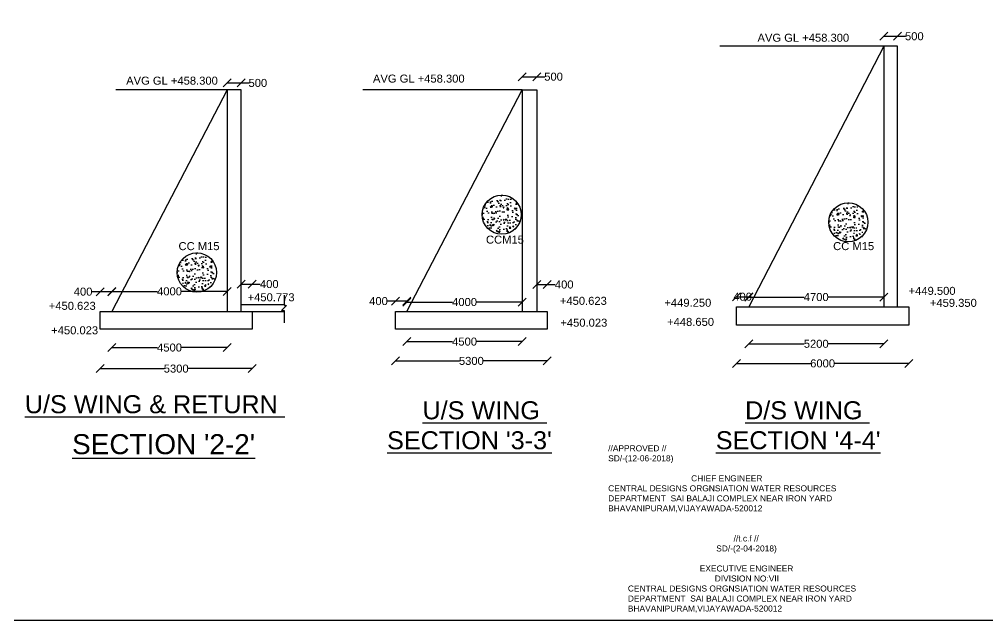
# Model space of a CAD drawing. Header units: millimetres. Extents: x 2282376 to 2969444, y 18293550 to 18626589.
# Drawn here: x 2421875 to 2663870, y 18334936 to 18485127 of the extents above; entities that cross this region are included whole.
import ezdxf

# ---------------------------------------------------------------- set-up
doc = ezdxf.new("R2010")
doc.units = ezdxf.units.MM
doc.header["$MEASUREMENT"] = 0
doc.layers.add('DRAWING', color=2, linetype='Continuous')
doc.layers.add('TEXT', color=7, linetype='Continuous')
doc.styles.get("Standard").update_dxf_attribs({"font": 'arial.ttf', "height": 2000})
doc.dimstyles.get("Standard").update_dxf_attribs({"dimtxt": 2000, "dimasz": 2000, "dimexe": 0.18, "dimexo": 0.0625, "dimgap": 0.09, "dimtad": 0, "dimdec": 0, "dimzin": 0, "dimdsep": 46, "dimtxsty": 'Standard', "dimblk": 'OBLIQUE', "dimcen": 0.09, "dimse1": 1, "dimse2": 1, "dimadec": 0, "dimazin": 0, "dimtfac": 1, "dimtdec": 0, "dimtofl": 0, "dimtmove": 0, "dimatfit": 3, "dimfxl": 1, "dimtolj": 1, "dimtzin": 0, "dimarcsym": 0})

# ---------------------------------------------------------------- blocks, each defined once
blk = doc.blocks.new('_Oblique')
at = {"color": 0, "linetype": 'ByBlock', "lineweight": -2}
blk.add_line((-0.5, -0.5), (0.5, 0.5), dxfattribs=at)
blk = doc.blocks.new('*D77')
at = {"layer": 'Defpoints', "color": 0, "transparency": 16777216}
for p in [(2641339, 18480898), (2637895, 18478434), (2641339, 18478434)]:
    blk.add_point(p, dxfattribs=at)
at = {"layer": 'DRAWING', "color": 0, "lineweight": -2, "transparency": 16777216}
for p, q in [((2637895, 18480898), (2641339, 18480898)), ((2641339, 18480898), (2643339, 18480898))]:
    blk.add_line(p, q, dxfattribs=at)
at = {"layer": 'DRAWING', "color": 0, "lineweight": -2, "transparency": 16777216, "xscale": 2000, "yscale": 2000, "zscale": 2000, "rotation": 180}
blk.add_blockref('_Oblique', (2637895, 18480898), dxfattribs=at)
at = {"layer": 'DRAWING', "color": 0, "lineweight": -2, "transparency": 16777216, "xscale": 2000, "yscale": 2000, "zscale": 2000}
blk.add_blockref('_Oblique', (2641339, 18480898), dxfattribs=at)
at = {"layer": 'DRAWING', "color": 0, "transparency": 16777216, "insert": (2645545, 18480898), "char_height": 2000, "attachment_point": 5}
blk.add_mtext('\\A1;500', dxfattribs=at)
blk = doc.blocks.new('*D78')
at = {"layer": 'Defpoints', "color": 0, "transparency": 16777216}
for p in [(2604167, 18415836), (2601100, 18413304), (2604167, 18413304)]:
    blk.add_point(p, dxfattribs=at)
at = {"layer": 'DRAWING', "color": 0, "lineweight": -2, "transparency": 16777216}
blk.add_line((2601100, 18415836), (2604167, 18415836), dxfattribs=at)
at = {"layer": 'DRAWING', "color": 0, "lineweight": -2, "transparency": 16777216, "xscale": 2000, "yscale": 2000, "zscale": 2000, "rotation": 180}
blk.add_blockref('_Oblique', (2601100, 18415836), dxfattribs=at)
at = {"layer": 'DRAWING', "color": 0, "lineweight": -2, "transparency": 16777216, "xscale": 2000, "yscale": 2000, "zscale": 2000}
blk.add_blockref('_Oblique', (2604167, 18415836), dxfattribs=at)
at = {"layer": 'DRAWING', "color": 0, "transparency": 16777216, "insert": (2602634, 18415836), "char_height": 2000, "attachment_point": 5}
blk.add_mtext('\\A1;400', dxfattribs=at)
blk = doc.blocks.new('*D79')
at = {"layer": 'Defpoints', "color": 0, "transparency": 16777216}
for p in [(2637895, 18415754), (2604167, 18413304), (2637895, 18413304)]:
    blk.add_point(p, dxfattribs=at)
at = {"layer": 'DRAWING', "color": 0, "lineweight": -2, "transparency": 16777216}
for p, q in [((2604167, 18415754), (2618008, 18415754)), ((2637895, 18415754), (2624054, 18415754))]:
    blk.add_line(p, q, dxfattribs=at)
at = {"layer": 'DRAWING', "color": 0, "lineweight": -2, "transparency": 16777216, "xscale": 2000, "yscale": 2000, "zscale": 2000, "rotation": 180}
blk.add_blockref('_Oblique', (2604167, 18415754), dxfattribs=at)
at = {"layer": 'DRAWING', "color": 0, "lineweight": -2, "transparency": 16777216, "xscale": 2000, "yscale": 2000, "zscale": 2000}
blk.add_blockref('_Oblique', (2637895, 18415754), dxfattribs=at)
at = {"layer": 'DRAWING', "color": 0, "transparency": 16777216, "insert": (2621031, 18415754), "char_height": 2000, "attachment_point": 5}
blk.add_mtext('\\A1;4700', dxfattribs=at)
blk = doc.blocks.new('*D80')
at = {"layer": 'Defpoints', "color": 0, "transparency": 16777216}
for p in [(2604167, 18413304), (2637895, 18413304), (2637895, 18404081)]:
    blk.add_point(p, dxfattribs=at)
at = {"layer": 'DRAWING', "color": 0, "lineweight": -2, "transparency": 16777216}
for p, q in [((2604167, 18404081), (2618048, 18404081)), ((2637895, 18404081), (2624014, 18404081))]:
    blk.add_line(p, q, dxfattribs=at)
at = {"layer": 'DRAWING', "color": 0, "lineweight": -2, "transparency": 16777216, "xscale": 2000, "yscale": 2000, "zscale": 2000, "rotation": 180}
blk.add_blockref('_Oblique', (2604167, 18404081), dxfattribs=at)
at = {"layer": 'DRAWING', "color": 0, "lineweight": -2, "transparency": 16777216, "xscale": 2000, "yscale": 2000, "zscale": 2000}
blk.add_blockref('_Oblique', (2637895, 18404081), dxfattribs=at)
at = {"layer": 'DRAWING', "color": 0, "transparency": 16777216, "insert": (2621031, 18404081), "char_height": 2000, "attachment_point": 5}
blk.add_mtext('\\A1;5200', dxfattribs=at)
blk = doc.blocks.new('*D81')
at = {"layer": 'Defpoints', "color": 0, "transparency": 16777216}
for p in [(2601100, 18408779), (2644155, 18408779), (2644155, 18399182)]:
    blk.add_point(p, dxfattribs=at)
at = {"layer": 'DRAWING', "color": 0, "lineweight": -2, "transparency": 16777216}
for p, q in [((2601100, 18399182), (2619639, 18399182)), ((2644155, 18399182), (2625616, 18399182))]:
    blk.add_line(p, q, dxfattribs=at)
at = {"layer": 'DRAWING', "color": 0, "lineweight": -2, "transparency": 16777216, "xscale": 2000, "yscale": 2000, "zscale": 2000, "rotation": 180}
blk.add_blockref('_Oblique', (2601100, 18399182), dxfattribs=at)
at = {"layer": 'DRAWING', "color": 0, "lineweight": -2, "transparency": 16777216, "xscale": 2000, "yscale": 2000, "zscale": 2000}
blk.add_blockref('_Oblique', (2644155, 18399182), dxfattribs=at)
at = {"layer": 'DRAWING', "color": 0, "transparency": 16777216, "insert": (2622627, 18399182), "char_height": 2000, "attachment_point": 5}
blk.add_mtext('\\A1;6000', dxfattribs=at)
blk = doc.blocks.new('*D82')
at = {"layer": 'Defpoints', "color": 0, "transparency": 16777216}
for p in [(2553800, 18418889), (2551178, 18412179), (2553800, 18412179)]:
    blk.add_point(p, dxfattribs=at)
at = {"layer": 'DRAWING', "color": 0, "lineweight": -2, "transparency": 16777216}
for p, q in [((2551178, 18418889), (2553800, 18418889)), ((2553800, 18418889), (2555800, 18418889))]:
    blk.add_line(p, q, dxfattribs=at)
at = {"layer": 'DRAWING', "color": 0, "lineweight": -2, "transparency": 16777216, "xscale": 2000, "yscale": 2000, "zscale": 2000, "rotation": 180}
blk.add_blockref('_Oblique', (2551178, 18418889), dxfattribs=at)
at = {"layer": 'DRAWING', "color": 0, "lineweight": -2, "transparency": 16777216, "xscale": 2000, "yscale": 2000, "zscale": 2000}
blk.add_blockref('_Oblique', (2553800, 18418889), dxfattribs=at)
at = {"layer": 'DRAWING', "color": 0, "transparency": 16777216, "insert": (2558047, 18418889), "char_height": 2000, "attachment_point": 5}
blk.add_mtext('\\A1;400', dxfattribs=at)
blk = doc.blocks.new('*D83')
at = {"layer": 'Defpoints', "color": 0, "transparency": 16777216}
for p in [(2518716, 18414746), (2515878, 18412179), (2518716, 18412179)]:
    blk.add_point(p, dxfattribs=at)
at = {"layer": 'DRAWING', "color": 0, "lineweight": -2, "transparency": 16777216}
for p, q in [((2515878, 18414746), (2513878, 18414746)), ((2518716, 18414746), (2515878, 18414746))]:
    blk.add_line(p, q, dxfattribs=at)
at = {"layer": 'DRAWING', "color": 0, "lineweight": -2, "transparency": 16777216, "xscale": 2000, "yscale": 2000, "zscale": 2000, "rotation": 180}
blk.add_blockref('_Oblique', (2515878, 18414746), dxfattribs=at)
at = {"layer": 'DRAWING', "color": 0, "lineweight": -2, "transparency": 16777216, "xscale": 2000, "yscale": 2000, "zscale": 2000}
blk.add_blockref('_Oblique', (2518716, 18414746), dxfattribs=at)
at = {"layer": 'DRAWING', "color": 0, "transparency": 16777216, "insert": (2511632, 18414746), "char_height": 2000, "attachment_point": 5}
blk.add_mtext('\\A1;400', dxfattribs=at)
blk = doc.blocks.new('*D84')
at = {"layer": 'Defpoints', "color": 0, "transparency": 16777216}
for p in [(2547572, 18414509), (2518716, 18412179), (2547572, 18412179)]:
    blk.add_point(p, dxfattribs=at)
at = {"layer": 'DRAWING', "color": 0, "lineweight": -2, "transparency": 16777216}
for p, q in [((2518716, 18414509), (2530121, 18414509)), ((2547572, 18414509), (2536167, 18414509))]:
    blk.add_line(p, q, dxfattribs=at)
at = {"layer": 'DRAWING', "color": 0, "lineweight": -2, "transparency": 16777216, "xscale": 2000, "yscale": 2000, "zscale": 2000, "rotation": 180}
blk.add_blockref('_Oblique', (2518716, 18414509), dxfattribs=at)
at = {"layer": 'DRAWING', "color": 0, "lineweight": -2, "transparency": 16777216, "xscale": 2000, "yscale": 2000, "zscale": 2000}
blk.add_blockref('_Oblique', (2547572, 18414509), dxfattribs=at)
at = {"layer": 'DRAWING', "color": 0, "transparency": 16777216, "insert": (2533144, 18414509), "char_height": 2000, "attachment_point": 5}
blk.add_mtext('\\A1;4000', dxfattribs=at)
blk = doc.blocks.new('*D85')
at = {"layer": 'Defpoints', "color": 0, "transparency": 16777216}
for p in [(2518716, 18412179), (2547572, 18412179), (2547572, 18404624)]:
    blk.add_point(p, dxfattribs=at)
at = {"layer": 'DRAWING', "color": 0, "lineweight": -2, "transparency": 16777216}
for p, q in [((2518716, 18404624), (2530121, 18404624)), ((2547572, 18404624), (2536167, 18404624))]:
    blk.add_line(p, q, dxfattribs=at)
at = {"layer": 'DRAWING', "color": 0, "lineweight": -2, "transparency": 16777216, "xscale": 2000, "yscale": 2000, "zscale": 2000, "rotation": 180}
blk.add_blockref('_Oblique', (2518716, 18404624), dxfattribs=at)
at = {"layer": 'DRAWING', "color": 0, "lineweight": -2, "transparency": 16777216, "xscale": 2000, "yscale": 2000, "zscale": 2000}
blk.add_blockref('_Oblique', (2547572, 18404624), dxfattribs=at)
at = {"layer": 'DRAWING', "color": 0, "transparency": 16777216, "insert": (2533144, 18404624), "char_height": 2000, "attachment_point": 5}
blk.add_mtext('\\A1;4500', dxfattribs=at)
blk = doc.blocks.new('*D86')
at = {"layer": 'Defpoints', "color": 0, "transparency": 16777216}
for p in [(2515878, 18407725), (2553800, 18407725), (2553800, 18399803)]:
    blk.add_point(p, dxfattribs=at)
at = {"layer": 'DRAWING', "color": 0, "lineweight": -2, "transparency": 16777216}
for p, q in [((2515878, 18399803), (2531856, 18399803)), ((2553800, 18399803), (2537822, 18399803))]:
    blk.add_line(p, q, dxfattribs=at)
at = {"layer": 'DRAWING', "color": 0, "lineweight": -2, "transparency": 16777216, "xscale": 2000, "yscale": 2000, "zscale": 2000, "rotation": 180}
blk.add_blockref('_Oblique', (2515878, 18399803), dxfattribs=at)
at = {"layer": 'DRAWING', "color": 0, "lineweight": -2, "transparency": 16777216, "xscale": 2000, "yscale": 2000, "zscale": 2000}
blk.add_blockref('_Oblique', (2553800, 18399803), dxfattribs=at)
at = {"layer": 'DRAWING', "color": 0, "transparency": 16777216, "insert": (2534839, 18399803), "char_height": 2000, "attachment_point": 5}
blk.add_mtext('\\A1;5300', dxfattribs=at)
blk = doc.blocks.new('*D87')
at = {"layer": 'Defpoints', "color": 0, "transparency": 16777216}
for p in [(2480088, 18418994), (2477270, 18412131), (2480088, 18412131)]:
    blk.add_point(p, dxfattribs=at)
at = {"layer": 'DRAWING', "color": 0, "lineweight": -2, "transparency": 16777216}
for p, q in [((2477270, 18418994), (2480088, 18418994)), ((2480088, 18418994), (2482088, 18418994))]:
    blk.add_line(p, q, dxfattribs=at)
at = {"layer": 'DRAWING', "color": 0, "lineweight": -2, "transparency": 16777216, "xscale": 2000, "yscale": 2000, "zscale": 2000, "rotation": 180}
blk.add_blockref('_Oblique', (2477270, 18418994), dxfattribs=at)
at = {"layer": 'DRAWING', "color": 0, "lineweight": -2, "transparency": 16777216, "xscale": 2000, "yscale": 2000, "zscale": 2000}
blk.add_blockref('_Oblique', (2480088, 18418994), dxfattribs=at)
at = {"layer": 'DRAWING', "color": 0, "transparency": 16777216, "insert": (2484334, 18418994), "char_height": 2000, "attachment_point": 5}
blk.add_mtext('\\A1;400', dxfattribs=at)
blk = doc.blocks.new('*D88')
at = {"layer": 'Defpoints', "color": 0, "transparency": 16777216}
for p in [(2444984, 18417107), (2442051, 18412131), (2444984, 18412131)]:
    blk.add_point(p, dxfattribs=at)
at = {"layer": 'DRAWING', "color": 0, "lineweight": -2, "transparency": 16777216}
for p, q in [((2442051, 18417107), (2440051, 18417107)), ((2444984, 18417107), (2442051, 18417107))]:
    blk.add_line(p, q, dxfattribs=at)
at = {"layer": 'DRAWING', "color": 0, "lineweight": -2, "transparency": 16777216, "xscale": 2000, "yscale": 2000, "zscale": 2000, "rotation": 180}
blk.add_blockref('_Oblique', (2442051, 18417107), dxfattribs=at)
at = {"layer": 'DRAWING', "color": 0, "lineweight": -2, "transparency": 16777216, "xscale": 2000, "yscale": 2000, "zscale": 2000}
blk.add_blockref('_Oblique', (2444984, 18417107), dxfattribs=at)
at = {"layer": 'DRAWING', "color": 0, "transparency": 16777216, "insert": (2437804, 18417107), "char_height": 2000, "attachment_point": 5}
blk.add_mtext('\\A1;400', dxfattribs=at)
blk = doc.blocks.new('*D89')
at = {"layer": 'Defpoints', "color": 0, "transparency": 16777216}
for p in [(2473819, 18417177), (2444984, 18412131), (2473819, 18412131)]:
    blk.add_point(p, dxfattribs=at)
at = {"layer": 'DRAWING', "color": 0, "lineweight": -2, "transparency": 16777216}
for p, q in [((2444984, 18417177), (2456378, 18417177)), ((2473819, 18417177), (2462425, 18417177))]:
    blk.add_line(p, q, dxfattribs=at)
at = {"layer": 'DRAWING', "color": 0, "lineweight": -2, "transparency": 16777216, "xscale": 2000, "yscale": 2000, "zscale": 2000, "rotation": 180}
blk.add_blockref('_Oblique', (2444984, 18417177), dxfattribs=at)
at = {"layer": 'DRAWING', "color": 0, "lineweight": -2, "transparency": 16777216, "xscale": 2000, "yscale": 2000, "zscale": 2000}
blk.add_blockref('_Oblique', (2473819, 18417177), dxfattribs=at)
at = {"layer": 'DRAWING', "color": 0, "transparency": 16777216, "insert": (2459402, 18417177), "char_height": 2000, "attachment_point": 5}
blk.add_mtext('\\A1;4000', dxfattribs=at)
blk = doc.blocks.new('*D90')
at = {"layer": 'Defpoints', "color": 0, "transparency": 16777216}
for p in [(2444984, 18412131), (2473819, 18412131), (2473819, 18403142)]:
    blk.add_point(p, dxfattribs=at)
at = {"layer": 'DRAWING', "color": 0, "lineweight": -2, "transparency": 16777216}
for p, q in [((2444984, 18403142), (2456378, 18403142)), ((2473819, 18403142), (2462425, 18403142))]:
    blk.add_line(p, q, dxfattribs=at)
at = {"layer": 'DRAWING', "color": 0, "lineweight": -2, "transparency": 16777216, "xscale": 2000, "yscale": 2000, "zscale": 2000, "rotation": 180}
blk.add_blockref('_Oblique', (2444984, 18403142), dxfattribs=at)
at = {"layer": 'DRAWING', "color": 0, "lineweight": -2, "transparency": 16777216, "xscale": 2000, "yscale": 2000, "zscale": 2000}
blk.add_blockref('_Oblique', (2473819, 18403142), dxfattribs=at)
at = {"layer": 'DRAWING', "color": 0, "transparency": 16777216, "insert": (2459402, 18403142), "char_height": 2000, "attachment_point": 5}
blk.add_mtext('\\A1;4500', dxfattribs=at)
blk = doc.blocks.new('*D91')
at = {"layer": 'Defpoints', "color": 0, "transparency": 16777216}
for p in [(2442051, 18407724), (2480088, 18407724), (2442051, 18397881)]:
    blk.add_point(p, dxfattribs=at)
at = {"layer": 'DRAWING', "color": 0, "lineweight": -2, "transparency": 16777216}
for p, q in [((2442051, 18397881), (2458086, 18397881)), ((2480088, 18397881), (2464052, 18397881))]:
    blk.add_line(p, q, dxfattribs=at)
at = {"layer": 'DRAWING', "color": 0, "lineweight": -2, "transparency": 16777216, "xscale": 2000, "yscale": 2000, "zscale": 2000, "rotation": 180}
blk.add_blockref('_Oblique', (2442051, 18397881), dxfattribs=at)
at = {"layer": 'DRAWING', "color": 0, "lineweight": -2, "transparency": 16777216, "xscale": 2000, "yscale": 2000, "zscale": 2000}
blk.add_blockref('_Oblique', (2480088, 18397881), dxfattribs=at)
at = {"layer": 'DRAWING', "color": 0, "transparency": 16777216, "insert": (2461069, 18397881), "char_height": 2000, "attachment_point": 5}
blk.add_mtext('\\A1;5300', dxfattribs=at)
blk = doc.blocks.new('*D106')
at = {"layer": 'Defpoints', "color": 0, "transparency": 16777216}
for p in [(2477270, 18469241), (2473819, 18467513), (2477270, 18467513)]:
    blk.add_point(p, dxfattribs=at)
at = {"layer": 'DRAWING', "color": 0, "lineweight": -2, "transparency": 16777216}
for p, q in [((2473819, 18469241), (2477270, 18469241)), ((2477270, 18469241), (2479270, 18469241))]:
    blk.add_line(p, q, dxfattribs=at)
at = {"layer": 'DRAWING', "color": 0, "lineweight": -2, "transparency": 16777216, "xscale": 2000, "yscale": 2000, "zscale": 2000, "rotation": 180}
blk.add_blockref('_Oblique', (2473819, 18469241), dxfattribs=at)
at = {"layer": 'DRAWING', "color": 0, "lineweight": -2, "transparency": 16777216, "xscale": 2000, "yscale": 2000, "zscale": 2000}
blk.add_blockref('_Oblique', (2477270, 18469241), dxfattribs=at)
at = {"layer": 'DRAWING', "color": 0, "transparency": 16777216, "insert": (2481476, 18469241), "char_height": 2000, "attachment_point": 5}
blk.add_mtext('\\A1;500', dxfattribs=at)
blk = doc.blocks.new('*D107')
at = {"layer": 'Defpoints', "color": 0, "transparency": 16777216}
for p in [(2551178, 18470807), (2547572, 18467513), (2551178, 18467513)]:
    blk.add_point(p, dxfattribs=at)
at = {"layer": 'DRAWING', "color": 0, "lineweight": -2, "transparency": 16777216}
for p, q in [((2547572, 18470807), (2551178, 18470807)), ((2551178, 18470807), (2553178, 18470807))]:
    blk.add_line(p, q, dxfattribs=at)
at = {"layer": 'DRAWING', "color": 0, "lineweight": -2, "transparency": 16777216, "xscale": 2000, "yscale": 2000, "zscale": 2000, "rotation": 180}
blk.add_blockref('_Oblique', (2547572, 18470807), dxfattribs=at)
at = {"layer": 'DRAWING', "color": 0, "lineweight": -2, "transparency": 16777216, "xscale": 2000, "yscale": 2000, "zscale": 2000}
blk.add_blockref('_Oblique', (2551178, 18470807), dxfattribs=at)
at = {"layer": 'DRAWING', "color": 0, "transparency": 16777216, "insert": (2555384, 18470807), "char_height": 2000, "attachment_point": 5}
blk.add_mtext('\\A1;500', dxfattribs=at)

msp = doc.modelspace()

# ---------------------------------------------------------------- hatches: boundary and pattern name
at = {"layer": 'DRAWING'}
h = msp.add_hatch(dxfattribs=at)
h.set_pattern_fill('AR-CONC', color=0, scale=400, style=0)
h.set_pattern_definition([(50, (186155.3, -141287.2), (2869.04073, -251.00854), [300, -3300]), (355, (186155.3, -141287.2), (-555.00533, 3008.76853), [240, -2640]), (100.4514, (186394.4, -141308.2), (2314.03753, 2757.75817), [254.96076, -2804.56845]), (46.1842, (186155.3, -140487.2), (4268.9642, -662.07606), [450, -4950]), (96.6356, (186511, -140542.4), (3738.6508, 3896.4715), [382.4412, -4206.852]), (351.1842, (186155.3, -140487.2), (3738.6478, 3896.4744), [360, -3960]), (21, (186555.3, -140687.2), (2387.6282, -1610.47556), [300, -3300]), (326, (186555.3, -140687.2), (973.26133, 2900.6002), [240, -2640]), (71.4514, (186754.2, -140821.4), (3360.8905, 1290.122), [254.96076, -2804.56845]), (37.5, (186155.3, -141287.2), (48.63942, 1331.575415), [0, -2608, 0, -2680, 0, -2650]), (7.5, (186155.3, -141287.2), (1052.27815, 1577.64685), [0, -1528, 0, -2548, 0, -1010]), (327.5, (185263.3, -141287.2), (2135.289745, -90.21949), [0, -1000, 0, -3120, 0, -4140]), (317.5, (184863.3, -141287.2), (2332.74468, 400.41993), [0, -1300, 0, -2072, 0, -2940])])
h.paths.add_polyline_path([(2537529.1, 18436351.7, 1), (2547325, 18436351.7, 1.00000018)])
h = msp.add_hatch(dxfattribs=at)
h.set_pattern_fill('AR-CONC', color=0, scale=400, style=0)
h.set_pattern_definition([(50, (272774, -143198.5), (2869.04073, -251.00854), [300, -3300]), (355, (272774, -143198.5), (-555.00533, 3008.76853), [240, -2640]), (100.4514, (273013.2, -143219.4), (2314.03753, 2757.75817), [254.96076, -2804.56845]), (46.1842, (272774, -142398.5), (4268.9642, -662.07606), [450, -4950]), (96.6356, (273130, -142453.7), (3738.6508, 3896.4715), [382.4412, -4206.852]), (351.1842, (272774, -142398.5), (3738.6478, 3896.4744), [360, -3960]), (21, (273174, -142598.5), (2387.6282, -1610.47556), [300, -3300]), (326, (273174, -142598.5), (973.26133, 2900.6002), [240, -2640]), (71.4514, (273373, -142732.7), (3360.8905, 1290.122), [254.96076, -2804.56845]), (37.5, (272774.1, -143198.5), (48.63942, 1331.575415), [0, -2608, 0, -2680, 0, -2650]), (7.5, (272774.1, -143198.5), (1052.27815, 1577.64685), [0, -1528, 0, -2548, 0, -1010]), (327.5, (271882.1, -143198.5), (2135.289745, -90.21949), [0, -1000, 0, -3120, 0, -4140]), (317.5, (271482.1, -143198.5), (2332.74468, 400.41993), [0, -1300, 0, -2072, 0, -2940])])
h.paths.add_polyline_path([(2624147.9, 18434440.5, 1), (2633943.8, 18434440.5, 1.00000018)])
h = msp.add_hatch(dxfattribs=at)
h.set_pattern_fill('AR-CONC', color=0, scale=400, style=0)
h.set_pattern_definition([(50, (109963.3, -155744.4), (2869.04073, -251.00854), [300, -3300]), (355, (109963.3, -155744.4), (-555.00533, 3008.76853), [240, -2640]), (100.4514, (110202.3, -155765.3), (2314.03753, 2757.75817), [254.96076, -2804.56845]), (46.1842, (109963.3, -154944.4), (4268.9642, -662.07606), [450, -4950]), (96.6356, (110319, -154999.6), (3738.6508, 3896.4715), [382.4412, -4206.852]), (351.1842, (109963.3, -154944.4), (3738.6478, 3896.4744), [360, -3960]), (21, (110363.3, -155144.4), (2387.6282, -1610.47556), [300, -3300]), (326, (110363.3, -155144.4), (973.26133, 2900.6002), [240, -2640]), (71.4514, (110562.2, -155278.6), (3360.8905, 1290.122), [254.96076, -2804.56845]), (37.5, (109963.3, -155744.4), (48.63942, 1331.575415), [0, -2608, 0, -2680, 0, -2650]), (7.5, (109963.3, -155744.4), (1052.27815, 1577.64685), [0, -1528, 0, -2548, 0, -1010]), (327.5, (109071.3, -155744.4), (2135.289745, -90.21949), [0, -1000, 0, -3120, 0, -4140]), (317.5, (108671.3, -155744.4), (2332.74468, 400.41993), [0, -1300, 0, -2072, 0, -2940])])
h.paths.add_polyline_path([(2461337.1, 18421894.6, 1), (2471133, 18421894.6, 1.00000018)])

# ---------------------------------------------------------------- linework, layer by layer
at = {"layer": 'DRAWING', "color": 0}
for points in [[(2794343.7, 18334935.7), (2312014.2, 18334935.7), (2312014.2, 18626588.9), (2794343.7, 18626588.9)], [(2442050.7, 18412130.6), (2480087.7, 18412130.6), (2480087.7, 18407724.4), (2442050.7, 18407724.4)], [(2515877.9, 18412179.4), (2553800.4, 18412179.4), (2553800.4, 18407725.3), (2515877.9, 18407725.3)], [(2601099.9, 18413303.6), (2644155.1, 18413303.6), (2644155.1, 18408779), (2601099.9, 18408779)]]:
    msp.add_lwpolyline(points, close=True, dxfattribs=at)
for points in [[(2641338.6, 18413303.6), (2641338.6, 18478434.3), (2596974.8, 18478434.3)], [(2637894.9, 18478434.3), (2604167.4, 18413303.6)], [(2637894.9, 18478434.3), (2637894.9, 18413303.6)], [(2473819.2, 18467512.5), (2444984.3, 18412130.6)], [(2477270.3, 18412130.6), (2477270.3, 18467512.5), (2445967.1, 18467512.5)], [(2473819.2, 18467512.5), (2473819.2, 18412130.6)], [(2547572.1, 18467512.9), (2507716, 18467512.9)], [(2518716.2, 18412179.4), (2547572.1, 18467512.9), (2551177.6, 18467512.9), (2551177.6, 18412179.4)], [(2547572.1, 18467512.9), (2547572.1, 18412179.4)], [(2477270.3, 18413913.2), (2488136.6, 18413913.2), (2488136.6, 18416253)], [(2488136.6, 18413913.2), (2488136.6, 18413624.7), (2488642.3, 18413624.7), (2487374.1, 18412385.4), (2488094.8, 18412385.4), (2488094.8, 18409288.9)], [(2480087.7, 18412130.6), (2488094.8, 18412130.6)]]:
    msp.add_lwpolyline(points, dxfattribs=at)
for centre in [(2542427, 18436351.7), (2629045.9, 18434440.5), (2466235, 18421894.6)]:
    msp.add_circle(centre, 4898, dxfattribs=at)

# ---------------------------------------------------------------- texts
for s, height, p in [('AVG GL +458.300', 2000, (2606351.4, 18479538)), ('AVG GL +458.300', 2000, (2448568.3, 18468820.1)), ('AVG GL +458.300', 2000, (2510246.6, 18469332.8)), ('CCM15', 2000, (2538497.3, 18429109.3)), ('CC M15', 2000, (2461652.1, 18427480.9)), ('CC M15', 2000, (2625257.7, 18427488.1)), ('+449.500', 2000, (2644118.7, 18416315.5)), ('+450.773', 2000, (2478922.4, 18414709.6)), ('+450.623', 2000, (2556963.2, 18413819)), ('+450.623', 2000, (2429227.3, 18412573.9)), ('+449.250', 2000, (2583076.8, 18413343.9)), ('+459.350', 2000, (2649437.3, 18413318.4)), ('+450.023', 2000, (2557084.7, 18408358.2)), ('+448.650', 2000, (2583760.2, 18408565.7)), ('+450.023', 2000, (2429827.5, 18406459.1)), ('%%UU/S WING & RETURN ', 4500, (2423250.7, 18386739.9)), ('%%UU/S WING ', 4500, (2522637.3, 18385230.3)), ('%%UD/S WING ', 4500, (2603254.3, 18385230.3)), ("%%USECTION '3-3'", 4500, (2513782.9, 18377746.3)), ("%%USECTION '4-4'", 4500, (2595939.6, 18377746.3)), ("%%USECTION '2-2'", 5000, (2435048.6, 18376514))]:
    msp.add_text(s, height=height, dxfattribs=at).set_placement(p)
at = {"layer": 'DRAWING', "color": 0, "char_height": 1500, "width": 59144.929, "attachment_point": 1}
for s, insert in [('//APPROVED // \\PSD/-(12-06-2018) \\P\\P\\pi20731;CHIEF ENGINEER  \\P\\pi0;CENTRAL DESIGNS ORGNSIATION WATER RESOURCES DEPARTMENT  SAI BALAJI COMPLEX NEAR IRON YARD BHAVANIPURAM,VIJAYAWADA-520012', (2569034.5, 18378735.3)), ('\\pi26429;//t.c.f // \\P\\pi22087;SD/-(2-04-2018) \\P\\pi29572;\\P\\pi17966;EXECUTIVE ENGINEER \\P\\pi21713;DIVISION NO:VII  \\P\\pi0;CENTRAL DESIGNS ORGNSIATION WATER RESOURCES DEPARTMENT  SAI BALAJI COMPLEX NEAR IRON YARD BHAVANIPURAM,VIJAYAWADA-520012', (2573953.1, 18356211.7))]:
    msp.add_mtext(s, dxfattribs=dict(at, insert=insert))
at = {"layer": 'TEXT', "color": 0, "char_height": 11, "attachment_point": 1}
for s, insert, width in [('\\pi99.368;// APPROVED //\\P\\pi93.23; SD/-(12-03-2018)\\P\\pi154.87;\\P\\P\\pi87.52; CHIEF ENGINEER  \\P\\pi22.259;CENTRAL DESIGNS ORGANISATION  \\P\\pi21.505;WATER RESOURCES DEPARTMENT  \\P\\pi7.4702;SAI BALAJI COMPLEX,NEAR IRON YARD \\P\\pi12.633;BAHVANIPURAM.VIJAYAWADA-520012.', (2571976, 18342416.2), 309.749), ("\\pi120.92;'' T.C.F// \\P\\pi149.12;\\P\\pi128.42;02/4/8\\P\\pi64.01;EXECUTIVE ENGINEER  \\P\\pi89.353;DIVISION NO :VII \\P\\pi16.506;CENTRAL DESIGNS ORGANISATION  \\P\\pi15.752;WATER RESOURCES DEPARTMENT  \\P\\pi1.7166;SAI BALAJI COMPLEX,NEAR IRON YARD \\P\\pi6.879;BAHVANIPURAM.VIJAYAWADA-520012.", (2572062.5, 18342209.5), 298.242)]:
    msp.add_mtext(s, dxfattribs=dict(at, insert=insert, width=width))

# ---------------------------------------------------------------- dimensions: what is measured, and where the dimension line sits
at = {"layer": 'DRAWING', "color": 0}
for base, p1, p2, text, picture, middle in [((2641338.6, 18480897.6), (2637894.9, 18478434.3), (2641338.6, 18478434.3), '500', '*D77', (2645544.7, 18480897.6)), ((2551177.6, 18470807.4), (2547572.1, 18467512.9), (2551177.6, 18467512.9), '500', '*D107', (2555383.7, 18470807.4)), ((2477270.3, 18469241.1), (2473819.2, 18467512.5), (2477270.3, 18467512.5), '500', '*D106', (2481476.3, 18469241.1)), ((2473819.2, 18417177), (2444984.3, 18412130.6), (2473819.2, 18412130.6), '4000', '*D89', (2459401.7, 18417177)), ((2480087.7, 18418994.4), (2477270.3, 18412130.6), (2480087.7, 18412130.6), '400', '*D87', (2484334, 18418994.4)), ((2553800.4, 18418888.7), (2551177.6, 18412179.4), (2553800.4, 18412179.4), '400', '*D82', (2558046.8, 18418888.7)), ((2547572.1, 18414509), (2518716.2, 18412179.4), (2547572.1, 18412179.4), '4000', '*D84', (2533144.1, 18414509)), ((2637894.9, 18415753.5), (2604167.4, 18413303.6), (2637894.9, 18413303.6), '4700', '*D79', (2621031.1, 18415753.5)), ((2473819.2, 18403142.1), (2444984.3, 18412130.6), (2473819.2, 18412130.6), '4500', '*D90', (2459401.7, 18403142.1)), ((2547572.1, 18404624), (2518716.2, 18412179.4), (2547572.1, 18412179.4), '4500', '*D85', (2533144.1, 18404624)), ((2637894.9, 18404081.2), (2604167.4, 18413303.6), (2637894.9, 18413303.6), '5200', '*D80', (2621031.1, 18404081.2)), ((2644155.1, 18399182.3), (2601099.9, 18408779), (2644155.1, 18408779), '6000', '*D81', (2622627.5, 18399182.3)), ((2442050.7, 18397881.4), (2480087.7, 18407724.4), (2442050.7, 18407724.4), '5300', '*D91', (2461069.2, 18397881.4)), ((2553800.4, 18399802.8), (2515877.9, 18407725.3), (2553800.4, 18407725.3), '5300', '*D86', (2534839.2, 18399802.8))]:
    dim = msp.add_linear_dim(base=base, p1=p1, p2=p2, text=text, dimstyle='Standard', dxfattribs=at)
    dim.commit()
    dim.dimension.update_dxf_attribs({"geometry": picture, "text_midpoint": middle})
for base, p1, p2, picture, middle in [((2444984.3, 18417107.1), (2442050.7, 18412130.6), (2444984.3, 18412130.6), '*D88', (2437804.4, 18417107.1)), ((2518716.2, 18414746.1), (2515877.9, 18412179.4), (2518716.2, 18412179.4), '*D83', (2511631.5, 18414746.1)), ((2604167.4, 18415835.6), (2601099.9, 18413303.6), (2604167.4, 18413303.6), '*D78', (2602633.6, 18415835.6))]:
    dim = msp.add_linear_dim(base=base, p1=p1, p2=p2, text='400', dimstyle='Standard', dxfattribs=at)
    dim.commit()
    dim.dimension.update_dxf_attribs({"geometry": picture, "text_midpoint": middle, "dimtype": 160})

doc.saveas('drawing.dxf')
